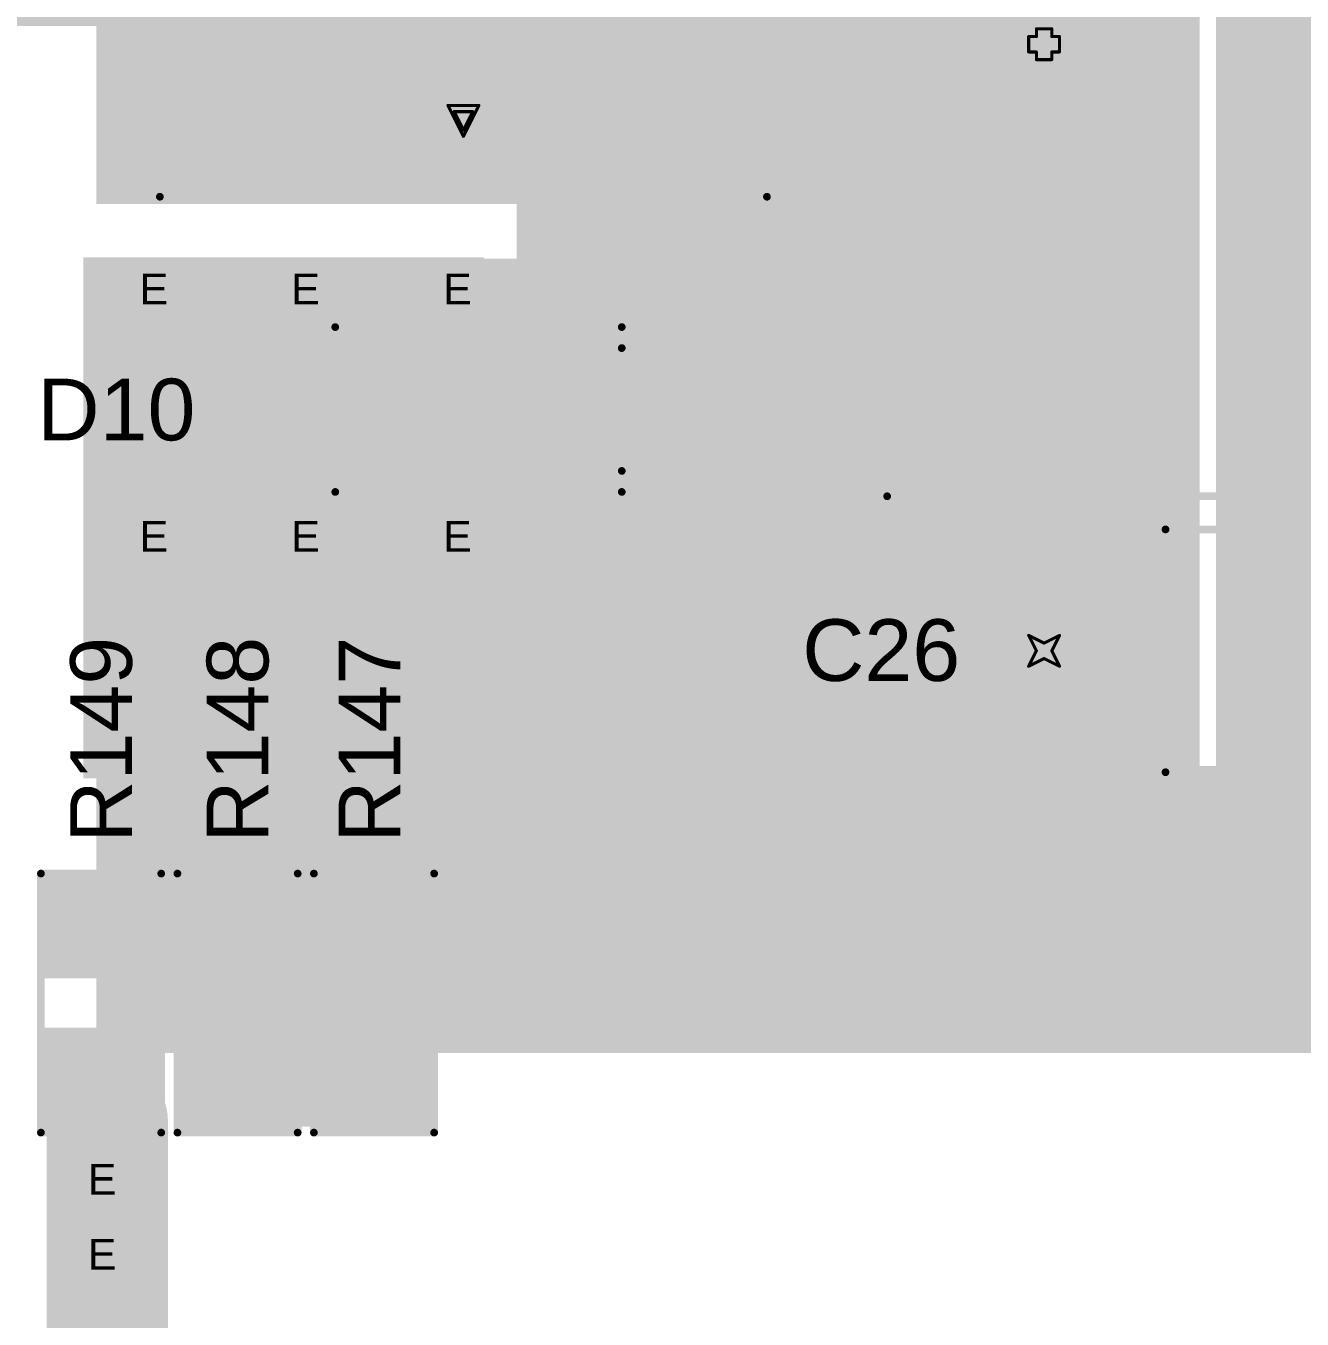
# Model space of a CAD drawing. Header units: inches. Extents: x 68 to 568, y 3 to 460.
# Drawn here: x 334.57 to 355.6, y 194.39 to 215.7 of the extents above; entities that cross this region are included whole.
import ezdxf

# ---------------------------------------------------------------- set-up
doc = ezdxf.new("R2010")
doc.units = ezdxf.units.IN
for name, color, linetype in [('Bottom Layer', 5, 'Continuous'), ('Bottom Solder', 6, 'Continuous'), ('Drill Drawing', 1, 'Continuous'), ('Layer 1', 16, 'Continuous'), ('Layer 2', 76, 'Continuous'), ('Multi-Layer', 9, 'Continuous'), ('Pad Holes', 156, 'Continuous'), ('Top Layer', 1, 'Continuous'), ('Top Overlay', 2, 'Continuous'), ('Top Paste', 8, 'Continuous'), ('Top Solder', 216, 'Continuous'), ('Via Holes', 16, 'Continuous')]:
    doc.layers.add(name, color=color, linetype=linetype)
doc.styles.add('Arial', font='', dxfattribs={"height": 0.2})
doc.styles.get('Arial').set_extended_font_data('Arial')

# ---------------------------------------------------------------- blocks, each defined once
blk = doc.blocks.new('R___1206_26')
at = {"layer": 'Top Layer'}
for points in [[(-2.032, 0.889), (-0.508, 0.889), (-0.508, -0.889), (-2.032, -0.889)], [(0.508, 0.889), (2.032, 0.889), (2.032, -0.889), (0.508, -0.889)]]:
    blk.add_hatch(color=1, dxfattribs=at).paths.add_polyline_path(points)
at = {"layer": 'Top Paste'}
for points in [[(-2.032, 0.889), (-0.508, 0.889), (-0.508, -0.889), (-2.032, -0.889)], [(0.508, 0.889), (2.032, 0.889), (2.032, -0.889), (0.508, -0.889)]]:
    blk.add_hatch(color=8, dxfattribs=at).paths.add_polyline_path(points)
at = {"layer": 'Top Solder'}
for points in [[(-2.1336, 0.9906), (-0.4064, 0.9906), (-0.4064, -0.9906), (-2.1336, -0.9906)], [(0.4064, 0.9906), (2.1336, 0.9906), (2.1336, -0.9906), (0.4064, -0.9906)]]:
    blk.add_hatch(color=216, dxfattribs=at).paths.add_polyline_path(points)
at = {"layer": 'Top Overlay'}
for points in [[(-2.1336, -0.9906, 0.127, 0.127, 0), (-2.1336, 0.9906, 0.127, 0.127, 0)], [(2.1336, 0.9906, 0.127, 0.127, 0), (-2.1336, 0.9906, 0.127, 0.127, 0)], [(2.1336, -0.9906, 0.127, 0.127, 0), (2.1336, 0.9906, 0.127, 0.127, 0)], [(2.1336, -0.9906, 0.127, 0.127, 0), (-2.1336, -0.9906, 0.127, 0.127, 0)]]:
    blk.add_lwpolyline(points, format="xyseb", dxfattribs=at)
for points in [[(-2.16535, 0.9906, 0.0635, 0.0635, 1), (-2.10185, 0.9906, 0.0635, 0.0635, 1)], [(-2.16535, 0.9906, 0.0635, 0.0635, 1), (-2.10185, 0.9906, 0.0635, 0.0635, 1)], [(2.10185, 0.9906, 0.0635, 0.0635, 1), (2.16535, 0.9906, 0.0635, 0.0635, 1)], [(2.10185, 0.9906, 0.0635, 0.0635, 1), (2.16535, 0.9906, 0.0635, 0.0635, 1)], [(-2.16535, -0.9906, 0.0635, 0.0635, 1), (-2.10185, -0.9906, 0.0635, 0.0635, 1)], [(-2.16535, -0.9906, 0.0635, 0.0635, 1), (-2.10185, -0.9906, 0.0635, 0.0635, 1)], [(2.10185, -0.9906, 0.0635, 0.0635, 1), (2.16535, -0.9906, 0.0635, 0.0635, 1)], [(2.10185, -0.9906, 0.0635, 0.0635, 1), (2.16535, -0.9906, 0.0635, 0.0635, 1)]]:
    blk.add_lwpolyline(points, format="xyseb", close=True, dxfattribs=at)
blk = doc.blocks.new('R___1206_27')
at = {"layer": 'Top Layer'}
for points in [[(-2.032, 0.889), (-0.508, 0.889), (-0.508, -0.889), (-2.032, -0.889)], [(0.508, 0.889), (2.032, 0.889), (2.032, -0.889), (0.508, -0.889)]]:
    blk.add_hatch(color=1, dxfattribs=at).paths.add_polyline_path(points)
at = {"layer": 'Top Paste'}
for points in [[(-2.032, 0.889), (-0.508, 0.889), (-0.508, -0.889), (-2.032, -0.889)], [(0.508, 0.889), (2.032, 0.889), (2.032, -0.889), (0.508, -0.889)]]:
    blk.add_hatch(color=8, dxfattribs=at).paths.add_polyline_path(points)
at = {"layer": 'Top Solder'}
for points in [[(-2.1336, 0.9906), (-0.4064, 0.9906), (-0.4064, -0.9906), (-2.1336, -0.9906)], [(0.4064, 0.9906), (2.1336, 0.9906), (2.1336, -0.9906), (0.4064, -0.9906)]]:
    blk.add_hatch(color=216, dxfattribs=at).paths.add_polyline_path(points)
at = {"layer": 'Top Overlay'}
for points in [[(-2.1336, 0.9906, 0.127, 0.127, 0), (-2.1336, -0.9906, 0.127, 0.127, 0)], [(-2.1336, 0.9906, 0.127, 0.127, 0), (2.1336, 0.9906, 0.127, 0.127, 0)], [(2.1336, 0.9906, 0.127, 0.127, 0), (2.1336, -0.9906, 0.127, 0.127, 0)], [(-2.1336, -0.9906, 0.127, 0.127, 0), (2.1336, -0.9906, 0.127, 0.127, 0)]]:
    blk.add_lwpolyline(points, format="xyseb", dxfattribs=at)
for points in [[(-2.16535, 0.9906, 0.0635, 0.0635, 1), (-2.10185, 0.9906, 0.0635, 0.0635, 1)], [(-2.16535, 0.9906, 0.0635, 0.0635, 1), (-2.10185, 0.9906, 0.0635, 0.0635, 1)], [(2.10185, 0.9906, 0.0635, 0.0635, 1), (2.16535, 0.9906, 0.0635, 0.0635, 1)], [(2.10185, 0.9906, 0.0635, 0.0635, 1), (2.16535, 0.9906, 0.0635, 0.0635, 1)], [(-2.16535, -0.9906, 0.0635, 0.0635, 1), (-2.10185, -0.9906, 0.0635, 0.0635, 1)], [(-2.16535, -0.9906, 0.0635, 0.0635, 1), (-2.10185, -0.9906, 0.0635, 0.0635, 1)], [(2.10185, -0.9906, 0.0635, 0.0635, 1), (2.16535, -0.9906, 0.0635, 0.0635, 1)], [(2.10185, -0.9906, 0.0635, 0.0635, 1), (2.16535, -0.9906, 0.0635, 0.0635, 1)]]:
    blk.add_lwpolyline(points, format="xyseb", close=True, dxfattribs=at)
blk = doc.blocks.new('R___1206_28')
at = {"layer": 'Top Layer'}
for points in [[(-2.032, 0.889), (-0.508, 0.889), (-0.508, -0.889), (-2.032, -0.889)], [(0.508, 0.889), (2.032, 0.889), (2.032, -0.889), (0.508, -0.889)]]:
    blk.add_hatch(color=1, dxfattribs=at).paths.add_polyline_path(points)
at = {"layer": 'Top Paste'}
for points in [[(-2.032, 0.889), (-0.508, 0.889), (-0.508, -0.889), (-2.032, -0.889)], [(0.508, 0.889), (2.032, 0.889), (2.032, -0.889), (0.508, -0.889)]]:
    blk.add_hatch(color=8, dxfattribs=at).paths.add_polyline_path(points)
at = {"layer": 'Top Solder'}
for points in [[(-2.1336, 0.9906), (-0.4064, 0.9906), (-0.4064, -0.9906), (-2.1336, -0.9906)], [(0.4064, 0.9906), (2.1336, 0.9906), (2.1336, -0.9906), (0.4064, -0.9906)]]:
    blk.add_hatch(color=216, dxfattribs=at).paths.add_polyline_path(points)
at = {"layer": 'Top Overlay'}
for points in [[(-2.1336, -0.9906, 0.127, 0.127, 0), (-2.1336, 0.9906, 0.127, 0.127, 0)], [(2.1336, 0.9906, 0.127, 0.127, 0), (-2.1336, 0.9906, 0.127, 0.127, 0)], [(2.1336, -0.9906, 0.127, 0.127, 0), (2.1336, 0.9906, 0.127, 0.127, 0)], [(2.1336, -0.9906, 0.127, 0.127, 0), (-2.1336, -0.9906, 0.127, 0.127, 0)]]:
    blk.add_lwpolyline(points, format="xyseb", dxfattribs=at)
for points in [[(-2.16535, 0.9906, 0.0635, 0.0635, 1), (-2.10185, 0.9906, 0.0635, 0.0635, 1)], [(-2.16535, 0.9906, 0.0635, 0.0635, 1), (-2.10185, 0.9906, 0.0635, 0.0635, 1)], [(2.10185, 0.9906, 0.0635, 0.0635, 1), (2.16535, 0.9906, 0.0635, 0.0635, 1)], [(2.10185, 0.9906, 0.0635, 0.0635, 1), (2.16535, 0.9906, 0.0635, 0.0635, 1)], [(-2.16535, -0.9906, 0.0635, 0.0635, 1), (-2.10185, -0.9906, 0.0635, 0.0635, 1)], [(-2.16535, -0.9906, 0.0635, 0.0635, 1), (-2.10185, -0.9906, 0.0635, 0.0635, 1)], [(2.10185, -0.9906, 0.0635, 0.0635, 1), (2.16535, -0.9906, 0.0635, 0.0635, 1)], [(2.10185, -0.9906, 0.0635, 0.0635, 1), (2.16535, -0.9906, 0.0635, 0.0635, 1)]]:
    blk.add_lwpolyline(points, format="xyseb", close=True, dxfattribs=at)
blk = doc.blocks.new('890324024005_452')
at = {"layer": 'Bottom Layer'}
blk.add_hatch(color=5, dxfattribs=at).paths.add_polyline_path([(-7.15, 0.9), (-5.35, 0.9), (-5.35, -0.9), (-7.15, -0.9)])
h = blk.add_hatch(color=5, dxfattribs=at)
edge = h.paths.add_edge_path()
edge.add_arc((6.25, 0), 0.9, 0, 360)
at = {"layer": 'Bottom Solder'}
blk.add_hatch(color=6, dxfattribs=at).paths.add_polyline_path([(-7.252, 1.002), (-5.248, 1.002), (-5.248, -1.002), (-7.252, -1.002)])
h = blk.add_hatch(color=6, dxfattribs=at)
edge = h.paths.add_edge_path()
edge.add_arc((6.25, 0), 1.002, 0, 360)
at = {"layer": 'Layer 1'}
blk.add_hatch(color=16, dxfattribs=at).paths.add_polyline_path([(-7.15, 0.9), (-5.35, 0.9), (-5.35, -0.9), (-7.15, -0.9)])
h = blk.add_hatch(color=16, dxfattribs=at)
edge = h.paths.add_edge_path()
edge.add_arc((6.25, 0), 0.9, 0, 360)
at = {"layer": 'Layer 2'}
blk.add_hatch(color=76, dxfattribs=at).paths.add_polyline_path([(-7.15, 0.9), (-5.35, 0.9), (-5.35, -0.9), (-7.15, -0.9)])
h = blk.add_hatch(color=76, dxfattribs=at)
edge = h.paths.add_edge_path()
edge.add_arc((6.25, 0), 0.9, 0, 360)
at = {"layer": 'Multi-Layer'}
blk.add_hatch(color=9, dxfattribs=at).paths.add_polyline_path([(-7.15, 0.9), (-5.35, 0.9), (-5.35, -0.9), (-7.15, -0.9)])
h = blk.add_hatch(color=9, dxfattribs=at)
edge = h.paths.add_edge_path()
edge.add_arc((6.25, 0), 0.9, 0, 360)
at = {"layer": 'Pad Holes'}
h = blk.add_hatch(color=7, dxfattribs=at)
edge = h.paths.add_edge_path()
edge.add_arc((-6.25, 0), 0.46, 0, 360)
h = blk.add_hatch(color=7, dxfattribs=at)
edge = h.paths.add_edge_path()
edge.add_arc((6.25, 0), 0.46, 0, 360)
at = {"layer": 'Top Layer'}
blk.add_hatch(color=1, dxfattribs=at).paths.add_polyline_path([(-7.15, 0.9), (-5.35, 0.9), (-5.35, -0.9), (-7.15, -0.9)])
h = blk.add_hatch(color=1, dxfattribs=at)
edge = h.paths.add_edge_path()
edge.add_arc((6.25, 0), 0.9, 0, 360)
at = {"layer": 'Top Solder'}
blk.add_hatch(color=216, dxfattribs=at).paths.add_polyline_path([(-7.252, 1.002), (-5.248, 1.002), (-5.248, -1.002), (-7.252, -1.002)])
h = blk.add_hatch(color=216, dxfattribs=at)
edge = h.paths.add_edge_path()
edge.add_arc((6.25, 0), 1.002, 0, 360)
at = {"layer": 'Top Overlay'}
for points in [[(-7.5, -5, 0.127, 0.127, 0), (-7.5, 5, 0.127, 0.127, 0)], [(7.5, 5, 0.127, 0.127, 0), (-7.5, 5, 0.127, 0.127, 0)], [(7.5, -5, 0.127, 0.127, 0), (7.5, 5, 0.127, 0.127, 0)], [(7.5, -5, 0.127, 0.127, 0), (-7.5, -5, 0.127, 0.127, 0)]]:
    blk.add_lwpolyline(points, format="xyseb", dxfattribs=at)
for points in [[(-7.532, 5, 0.0635, 0.0635, 1), (-7.468, 5, 0.0635, 0.0635, 1)], [(-7.532, 5, 0.0635, 0.0635, 1), (-7.468, 5, 0.0635, 0.0635, 1)], [(7.468, 5, 0.0635, 0.0635, 1), (7.532, 5, 0.0635, 0.0635, 1)], [(7.468, 5, 0.0635, 0.0635, 1), (7.532, 5, 0.0635, 0.0635, 1)], [(-7.532, -5, 0.0635, 0.0635, 1), (-7.468, -5, 0.0635, 0.0635, 1)], [(-7.532, -5, 0.0635, 0.0635, 1), (-7.468, -5, 0.0635, 0.0635, 1)], [(7.468, -5, 0.0635, 0.0635, 1), (7.532, -5, 0.0635, 0.0635, 1)], [(7.468, -5, 0.0635, 0.0635, 1), (7.532, -5, 0.0635, 0.0635, 1)]]:
    blk.add_lwpolyline(points, format="xyseb", close=True, dxfattribs=at)
blk = doc.blocks.new('DE1B3RA221KN4AN01F_454')
at = {"layer": 'Bottom Layer'}
blk.add_hatch(color=5, dxfattribs=at).paths.add_polyline_path([(-5.65, 0.65), (-4.35, 0.65), (-4.35, -0.65), (-5.65, -0.65)])
h = blk.add_hatch(color=5, dxfattribs=at)
edge = h.paths.add_edge_path()
edge.add_arc((5, 0), 0.65, 0, 360)
at = {"layer": 'Bottom Solder'}
blk.add_hatch(color=6, dxfattribs=at).paths.add_polyline_path([(-5.752, 0.752), (-4.248, 0.752), (-4.248, -0.752), (-5.752, -0.752)])
h = blk.add_hatch(color=6, dxfattribs=at)
edge = h.paths.add_edge_path()
edge.add_arc((5, 0), 0.752, 0, 360)
at = {"layer": 'Layer 1'}
blk.add_hatch(color=16, dxfattribs=at).paths.add_polyline_path([(-5.65, 0.65), (-4.35, 0.65), (-4.35, -0.65), (-5.65, -0.65)])
h = blk.add_hatch(color=16, dxfattribs=at)
edge = h.paths.add_edge_path()
edge.add_arc((5, 0), 0.65, 0, 360)
at = {"layer": 'Layer 2'}
blk.add_hatch(color=76, dxfattribs=at).paths.add_polyline_path([(-5.65, 0.65), (-4.35, 0.65), (-4.35, -0.65), (-5.65, -0.65)])
h = blk.add_hatch(color=76, dxfattribs=at)
edge = h.paths.add_edge_path()
edge.add_arc((5, 0), 0.65, 0, 360)
at = {"layer": 'Multi-Layer'}
blk.add_hatch(color=9, dxfattribs=at).paths.add_polyline_path([(-5.65, 0.65), (-4.35, 0.65), (-4.35, -0.65), (-5.65, -0.65)])
h = blk.add_hatch(color=9, dxfattribs=at)
edge = h.paths.add_edge_path()
edge.add_arc((5, 0), 0.65, 0, 360)
at = {"layer": 'Pad Holes'}
h = blk.add_hatch(color=7, dxfattribs=at)
edge = h.paths.add_edge_path()
edge.add_arc((-5, 0), 0.4, 0, 360)
h = blk.add_hatch(color=7, dxfattribs=at)
edge = h.paths.add_edge_path()
edge.add_arc((5, 0), 0.4, 0, 360)
at = {"layer": 'Top Layer'}
blk.add_hatch(color=1, dxfattribs=at).paths.add_polyline_path([(-5.65, 0.65), (-4.35, 0.65), (-4.35, -0.65), (-5.65, -0.65)])
h = blk.add_hatch(color=1, dxfattribs=at)
edge = h.paths.add_edge_path()
edge.add_arc((5, 0), 0.65, 0, 360)
at = {"layer": 'Top Solder'}
blk.add_hatch(color=216, dxfattribs=at).paths.add_polyline_path([(-5.752, 0.752), (-4.248, 0.752), (-4.248, -0.752), (-5.752, -0.752)])
h = blk.add_hatch(color=216, dxfattribs=at)
edge = h.paths.add_edge_path()
edge.add_arc((5, 0), 0.752, 0, 360)
at = {"layer": 'Top Overlay'}
for points in [[(3, 2, 0.127, 0.127, 0), (-3, 2, 0.127, 0.127, 0)], [(-3, 2, 0.127, 0.127, 0), (-3, -2, 0.127, 0.127, 0)], [(3, 2, 0.127, 0.127, 0), (3, -2, 0.127, 0.127, 0)], [(3, -2, 0.127, 0.127, 0), (-3, -2, 0.127, 0.127, 0)]]:
    blk.add_lwpolyline(points, format="xyseb", dxfattribs=at)
for points in [[(-3.032, 2, 0.0635, 0.0635, 1), (-2.968, 2, 0.0635, 0.0635, 1)], [(-3.032, 2, 0.0635, 0.0635, 1), (-2.968, 2, 0.0635, 0.0635, 1)], [(2.968, 2, 0.0635, 0.0635, 1), (3.032, 2, 0.0635, 0.0635, 1)], [(2.968, 2, 0.0635, 0.0635, 1), (3.032, 2, 0.0635, 0.0635, 1)], [(-3.032, -2, 0.0635, 0.0635, 1), (-2.968, -2, 0.0635, 0.0635, 1)], [(-3.032, -2, 0.0635, 0.0635, 1), (-2.968, -2, 0.0635, 0.0635, 1)], [(2.968, -2, 0.0635, 0.0635, 1), (3.032, -2, 0.0635, 0.0635, 1)], [(2.968, -2, 0.0635, 0.0635, 1), (3.032, -2, 0.0635, 0.0635, 1)]]:
    blk.add_lwpolyline(points, format="xyseb", close=True, dxfattribs=at)
blk = doc.blocks.new('SMA_458')
at = {"layer": 'Top Layer'}
for points in [[(-3.25, 0.85), (-0.75, 0.85), (-0.75, -0.85), (-3.25, -0.85)], [(0.75, 0.85), (3.25, 0.85), (3.25, -0.85), (0.75, -0.85)]]:
    blk.add_hatch(color=1, dxfattribs=at).paths.add_polyline_path(points)
at = {"layer": 'Top Overlay'}
for points in [[(-4.445, -1.422), (-3.278, -1.422), (-3.278, 1.422), (-4.445, 1.422)], [(-3.3, 0.924), (-2.596, 0.924), (-2.596, 1.422), (-3.3, 1.422)], [(-3.3, -1.422), (-2.596, -1.422), (-2.596, -0.924), (-3.3, -0.924)]]:
    blk.add_hatch(color=2, dxfattribs=at).paths.add_polyline_path(points)
at = {"layer": 'Top Paste'}
for points in [[(-3.25, 0.85), (-0.75, 0.85), (-0.75, -0.85), (-3.25, -0.85)], [(0.75, 0.85), (3.25, 0.85), (3.25, -0.85), (0.75, -0.85)]]:
    blk.add_hatch(color=8, dxfattribs=at).paths.add_polyline_path(points)
at = {"layer": 'Top Solder'}
for points in [[(-3.352, 0.952), (-0.648, 0.952), (-0.648, -0.952), (-3.352, -0.952)], [(0.648, 0.952), (3.352, 0.952), (3.352, -0.952), (0.648, -0.952)]]:
    blk.add_hatch(color=216, dxfattribs=at).paths.add_polyline_path(points)
at = {"layer": 'Top Overlay'}
for points in [[(-2.658, 1.358, 0.127, 0.127, 0), (2.061, 1.358, 0.127, 0.127, 0)], [(2.061, 1.012, 0.127, 0.127, 0), (2.061, 1.358, 0.127, 0.127, 0)], [(2.061, -1.358, 0.127, 0.127, 0), (2.061, -1.012, 0.127, 0.127, 0)], [(-2.658, -1.358, 0.127, 0.127, 0), (2.061, -1.358, 0.127, 0.127, 0)]]:
    blk.add_lwpolyline(points, format="xyseb", dxfattribs=at)
for points in [[(-2.69, 1.358, 0.0635, 0.0635, 1), (-2.626, 1.358, 0.0635, 0.0635, 1)], [(2.029, 1.358, 0.0635, 0.0635, 1), (2.093, 1.358, 0.0635, 0.0635, 1)], [(2.029, 1.358, 0.0635, 0.0635, 1), (2.093, 1.358, 0.0635, 0.0635, 1)], [(2.029, 1.012, 0.0635, 0.0635, 1), (2.093, 1.012, 0.0635, 0.0635, 1)], [(2.029, -1.012, 0.0635, 0.0635, 1), (2.093, -1.012, 0.0635, 0.0635, 1)], [(-2.69, -1.358, 0.0635, 0.0635, 1), (-2.626, -1.358, 0.0635, 0.0635, 1)], [(2.029, -1.358, 0.0635, 0.0635, 1), (2.093, -1.358, 0.0635, 0.0635, 1)], [(2.029, -1.358, 0.0635, 0.0635, 1), (2.093, -1.358, 0.0635, 0.0635, 1)]]:
    blk.add_lwpolyline(points, format="xyseb", close=True, dxfattribs=at)
blk = doc.blocks.new('744824310_463')
at = {"layer": 'Bottom Layer'}
h = blk.add_hatch(color=5, dxfattribs=at)
edge = h.paths.add_edge_path()
edge.add_arc((-5, 6), 1.25, 0, 360)
at = {"layer": 'Bottom Solder'}
h = blk.add_hatch(color=6, dxfattribs=at)
edge = h.paths.add_edge_path()
edge.add_arc((-5, 6), 1.3516, 0, 360)
at = {"layer": 'Layer 1'}
h = blk.add_hatch(color=16, dxfattribs=at)
edge = h.paths.add_edge_path()
edge.add_arc((-5, 6), 1.25, 0, 360)
at = {"layer": 'Layer 2'}
h = blk.add_hatch(color=76, dxfattribs=at)
edge = h.paths.add_edge_path()
edge.add_arc((-5, 6), 1.25, 0, 360)
at = {"layer": 'Multi-Layer'}
h = blk.add_hatch(color=9, dxfattribs=at)
edge = h.paths.add_edge_path()
edge.add_arc((-5, 6), 1.25, 0, 360)
at = {"layer": 'Pad Holes'}
h = blk.add_hatch(color=7, dxfattribs=at)
edge = h.paths.add_edge_path()
edge.add_arc((-5, 6), 0.65, 0, 360)
at = {"layer": 'Top Layer'}
h = blk.add_hatch(color=1, dxfattribs=at)
edge = h.paths.add_edge_path()
edge.add_arc((-5, 6), 1.25, 0, 360)
at = {"layer": 'Top Solder'}
h = blk.add_hatch(color=216, dxfattribs=at)
edge = h.paths.add_edge_path()
edge.add_arc((-5, 6), 1.3516, 0, 360)
at = {"layer": 'Top Overlay'}
for points in [[(-12.446, 8.5852, 0.127, 0.127, 0), (12.4206, 8.5852, 0.127, 0.127, 0)], [(-12.446, 8.5852, 0.127, 0.127, 0), (-12.446, -8.5344, 0.127, 0.127, 0)]]:
    blk.add_lwpolyline(points, format="xyseb", dxfattribs=at)
blk.add_lwpolyline([(-12.47775, 8.5852, 0.0635, 0.0635, 1), (-12.41425, 8.5852, 0.0635, 0.0635, 1)], format="xyseb", close=True, dxfattribs=at)
blk.add_lwpolyline([(-12.47775, 8.5852, 0.0635, 0.0635, 1), (-12.41425, 8.5852, 0.0635, 0.0635, 1)], format="xyseb", close=True, dxfattribs=at)

msp = doc.modelspace()

# ---------------------------------------------------------------- hatches: boundary and pattern name
at = {"layer": 'Bottom Layer'}
for points in [[(359.791, 198.78), (335.737, 198.78), (335.737, 211.861), (343.713, 211.861), (343.713, 203.504), (354.178, 203.504), (354.178, 236.956), (343.713, 236.956), (343.713, 228.853), (335.737, 228.853), (335.737, 241.833), (359.791, 241.833)], [(353.085, 204.291), (345.846, 204.291), (345.846, 212.762), (335.737, 212.762), (335.737, 215.696), (329.463, 215.696), (329.463, 219.963), (353.085, 219.963)]]:
    msp.add_hatch(color=5, dxfattribs=at).paths.add_polyline_path(points)
h = msp.add_hatch(color=5, dxfattribs=at)
edge = h.paths.add_edge_path()
edge.add_arc((336.666, 211.415), 0.3, 0, 360)
h = msp.add_hatch(color=5, dxfattribs=at)
edge = h.paths.add_edge_path()
edge.add_arc((339.166, 211.415), 0.3, 0, 360)
h = msp.add_hatch(color=5, dxfattribs=at)
edge = h.paths.add_edge_path()
edge.add_arc((341.666, 211.415), 0.3, 0, 360)
h = msp.add_hatch(color=5, dxfattribs=at)
edge = h.paths.add_edge_path()
edge.add_arc((336.666, 207.339), 0.3, 0, 360)
h = msp.add_hatch(color=5, dxfattribs=at)
edge = h.paths.add_edge_path()
edge.add_arc((339.166, 207.339), 0.3, 0, 360)
h = msp.add_hatch(color=5, dxfattribs=at)
edge = h.paths.add_edge_path()
edge.add_arc((341.666, 207.339), 0.3, 0, 360)
h = msp.add_hatch(color=5, dxfattribs=at)
edge = h.paths.add_edge_path()
edge.add_arc((335.813, 196.748), 0.3, 0, 360)
h = msp.add_hatch(color=5, dxfattribs=at)
edge = h.paths.add_edge_path()
edge.add_arc((335.813, 195.512), 0.3, 0, 360)
at = {"layer": 'Bottom Solder'}
h = msp.add_hatch(color=6, dxfattribs=at)
edge = h.paths.add_edge_path()
edge.add_arc((336.666, 211.415), 0.402, 0, 360)
h = msp.add_hatch(color=6, dxfattribs=at)
edge = h.paths.add_edge_path()
edge.add_arc((339.166, 211.415), 0.402, 0, 360)
h = msp.add_hatch(color=6, dxfattribs=at)
edge = h.paths.add_edge_path()
edge.add_arc((341.666, 211.415), 0.402, 0, 360)
h = msp.add_hatch(color=6, dxfattribs=at)
edge = h.paths.add_edge_path()
edge.add_arc((336.666, 207.339), 0.402, 0, 360)
h = msp.add_hatch(color=6, dxfattribs=at)
edge = h.paths.add_edge_path()
edge.add_arc((339.166, 207.339), 0.402, 0, 360)
h = msp.add_hatch(color=6, dxfattribs=at)
edge = h.paths.add_edge_path()
edge.add_arc((341.666, 207.339), 0.402, 0, 360)
h = msp.add_hatch(color=6, dxfattribs=at)
edge = h.paths.add_edge_path()
edge.add_arc((335.813, 196.748), 0.402, 0, 360)
h = msp.add_hatch(color=6, dxfattribs=at)
edge = h.paths.add_edge_path()
edge.add_arc((335.813, 195.512), 0.402, 0, 360)
at = {"layer": 'Layer 1'}
h = msp.add_hatch(color=16, dxfattribs=at)
edge = h.paths.add_edge_path()
edge.add_arc((336.666, 211.415), 0.3, 0, 360)
h = msp.add_hatch(color=16, dxfattribs=at)
edge = h.paths.add_edge_path()
edge.add_arc((339.166, 211.415), 0.3, 0, 360)
h = msp.add_hatch(color=16, dxfattribs=at)
edge = h.paths.add_edge_path()
edge.add_arc((341.666, 211.415), 0.3, 0, 360)
h = msp.add_hatch(color=16, dxfattribs=at)
edge = h.paths.add_edge_path()
edge.add_arc((336.666, 207.339), 0.3, 0, 360)
h = msp.add_hatch(color=16, dxfattribs=at)
edge = h.paths.add_edge_path()
edge.add_arc((339.166, 207.339), 0.3, 0, 360)
h = msp.add_hatch(color=16, dxfattribs=at)
edge = h.paths.add_edge_path()
edge.add_arc((341.666, 207.339), 0.3, 0, 360)
h = msp.add_hatch(color=16, dxfattribs=at)
edge = h.paths.add_edge_path()
edge.add_arc((335.813, 196.748), 0.3, 0, 360)
h = msp.add_hatch(color=16, dxfattribs=at)
edge = h.paths.add_edge_path()
edge.add_arc((335.813, 195.512), 0.3, 0, 360)
at = {"layer": 'Layer 2'}
h = msp.add_hatch(color=76, dxfattribs=at)
edge = h.paths.add_edge_path()
edge.add_arc((336.666, 211.415), 0.3, 0, 360)
h = msp.add_hatch(color=76, dxfattribs=at)
edge = h.paths.add_edge_path()
edge.add_arc((339.166, 211.415), 0.3, 0, 360)
h = msp.add_hatch(color=76, dxfattribs=at)
edge = h.paths.add_edge_path()
edge.add_arc((341.666, 211.415), 0.3, 0, 360)
h = msp.add_hatch(color=76, dxfattribs=at)
edge = h.paths.add_edge_path()
edge.add_arc((336.666, 207.339), 0.3, 0, 360)
h = msp.add_hatch(color=76, dxfattribs=at)
edge = h.paths.add_edge_path()
edge.add_arc((339.166, 207.339), 0.3, 0, 360)
h = msp.add_hatch(color=76, dxfattribs=at)
edge = h.paths.add_edge_path()
edge.add_arc((341.666, 207.339), 0.3, 0, 360)
h = msp.add_hatch(color=76, dxfattribs=at)
edge = h.paths.add_edge_path()
edge.add_arc((335.813, 196.748), 0.3, 0, 360)
h = msp.add_hatch(color=76, dxfattribs=at)
edge = h.paths.add_edge_path()
edge.add_arc((335.813, 195.512), 0.3, 0, 360)
at = {"layer": 'Top Layer'}
for points in [[(336.84, 212.927), (353.909, 212.927), (353.909, 219.988), (336.84, 219.988)], [(342.657, 203.3), (353.909, 203.3), (353.909, 219.988), (342.657, 219.988)], [(335.519, 203.3), (342.123, 203.3), (342.123, 211.885), (335.519, 211.885)], [(339.507, 200.107), (341.285, 200.107), (341.285, 204.749), (339.507, 204.749)], [(335.011, 200.107), (339.037, 200.107), (339.037, 201.631), (335.011, 201.631)], [(334.924, 194.788), (336.702, 194.788), (336.702, 199.092), (334.924, 199.092)], [(337.259, 197.567), (341.285, 197.567), (341.285, 199.091), (337.259, 199.091)]]:
    msp.add_hatch(color=1, dxfattribs=at).paths.add_polyline_path(points)
h = msp.add_hatch(color=1, dxfattribs=at)
edge = h.paths.add_edge_path()
edge.add_arc((336.666, 211.415), 0.3, 0, 360)
h = msp.add_hatch(color=1, dxfattribs=at)
edge = h.paths.add_edge_path()
edge.add_arc((339.166, 211.415), 0.3, 0, 360)
h = msp.add_hatch(color=1, dxfattribs=at)
edge = h.paths.add_edge_path()
edge.add_arc((341.666, 211.415), 0.3, 0, 360)
h = msp.add_hatch(color=1, dxfattribs=at)
edge = h.paths.add_edge_path()
edge.add_arc((336.666, 207.339), 0.3, 0, 360)
h = msp.add_hatch(color=1, dxfattribs=at)
edge = h.paths.add_edge_path()
edge.add_arc((339.166, 207.339), 0.3, 0, 360)
h = msp.add_hatch(color=1, dxfattribs=at)
edge = h.paths.add_edge_path()
edge.add_arc((341.666, 207.339), 0.3, 0, 360)
h = msp.add_hatch(color=1, dxfattribs=at)
edge = h.paths.add_edge_path()
edge.add_arc((335.813, 196.748), 0.3, 0, 360)
h = msp.add_hatch(color=1, dxfattribs=at)
edge = h.paths.add_edge_path()
edge.add_arc((335.813, 195.512), 0.3, 0, 360)
at = {"layer": 'Top Solder'}
h = msp.add_hatch(color=216, dxfattribs=at)
edge = h.paths.add_edge_path()
edge.add_arc((336.666, 211.415), 0.402, 0, 360)
h = msp.add_hatch(color=216, dxfattribs=at)
edge = h.paths.add_edge_path()
edge.add_arc((339.166, 211.415), 0.402, 0, 360)
h = msp.add_hatch(color=216, dxfattribs=at)
edge = h.paths.add_edge_path()
edge.add_arc((341.666, 211.415), 0.402, 0, 360)
h = msp.add_hatch(color=216, dxfattribs=at)
edge = h.paths.add_edge_path()
edge.add_arc((336.666, 207.339), 0.402, 0, 360)
h = msp.add_hatch(color=216, dxfattribs=at)
edge = h.paths.add_edge_path()
edge.add_arc((339.166, 207.339), 0.402, 0, 360)
h = msp.add_hatch(color=216, dxfattribs=at)
edge = h.paths.add_edge_path()
edge.add_arc((341.666, 207.339), 0.402, 0, 360)
h = msp.add_hatch(color=216, dxfattribs=at)
edge = h.paths.add_edge_path()
edge.add_arc((335.813, 196.748), 0.402, 0, 360)
h = msp.add_hatch(color=216, dxfattribs=at)
edge = h.paths.add_edge_path()
edge.add_arc((335.813, 195.512), 0.402, 0, 360)
at = {"layer": 'Via Holes'}
h = msp.add_hatch(color=7, dxfattribs=at)
edge = h.paths.add_edge_path()
edge.add_arc((336.666, 211.415), 0.15, 0, 360)
h = msp.add_hatch(color=7, dxfattribs=at)
edge = h.paths.add_edge_path()
edge.add_arc((339.166, 211.415), 0.15, 0, 360)
h = msp.add_hatch(color=7, dxfattribs=at)
edge = h.paths.add_edge_path()
edge.add_arc((341.666, 211.415), 0.15, 0, 360)
h = msp.add_hatch(color=7, dxfattribs=at)
edge = h.paths.add_edge_path()
edge.add_arc((336.666, 207.339), 0.15, 0, 360)
h = msp.add_hatch(color=7, dxfattribs=at)
edge = h.paths.add_edge_path()
edge.add_arc((339.166, 207.339), 0.15, 0, 360)
h = msp.add_hatch(color=7, dxfattribs=at)
edge = h.paths.add_edge_path()
edge.add_arc((341.666, 207.339), 0.15, 0, 360)
h = msp.add_hatch(color=7, dxfattribs=at)
edge = h.paths.add_edge_path()
edge.add_arc((335.813, 196.748), 0.15, 0, 360)
h = msp.add_hatch(color=7, dxfattribs=at)
edge = h.paths.add_edge_path()
edge.add_arc((335.813, 195.512), 0.15, 0, 360)

# ---------------------------------------------------------------- linework, layer by layer
at = {"layer": 'Drill Drawing'}
for points in [[(351.22, 215.522, 0.0508, 0.0508, 0), (351.22, 215.649, 0.0508, 0.0508, 0)], [(351.22, 215.649, 0.0508, 0.0508, 0), (351.474, 215.649, 0.0508, 0.0508, 0)], [(351.474, 215.522, 0.0508, 0.0508, 0), (351.474, 215.649, 0.0508, 0.0508, 0)], [(351.093, 215.268, 0.0508, 0.0508, 0), (351.093, 215.522, 0.0508, 0.0508, 0)], [(351.093, 215.522, 0.0508, 0.0508, 0), (351.22, 215.522, 0.0508, 0.0508, 0)], [(351.474, 215.522, 0.0508, 0.0508, 0), (351.601, 215.522, 0.0508, 0.0508, 0)], [(351.601, 215.268, 0.0508, 0.0508, 0), (351.601, 215.522, 0.0508, 0.0508, 0)], [(351.093, 215.268, 0.0508, 0.0508, 0), (351.22, 215.268, 0.0508, 0.0508, 0)], [(351.22, 215.141, 0.0508, 0.0508, 0), (351.22, 215.268, 0.0508, 0.0508, 0)], [(351.474, 215.268, 0.0508, 0.0508, 0), (351.601, 215.268, 0.0508, 0.0508, 0)], [(351.474, 215.141, 0.0508, 0.0508, 0), (351.474, 215.268, 0.0508, 0.0508, 0)], [(351.22, 215.141, 0.0508, 0.0508, 0), (351.474, 215.141, 0.0508, 0.0508, 0)], [(341.528, 214.387, 0.0508, 0.0508, 0), (342.036, 214.387, 0.0508, 0.0508, 0)], [(341.528, 214.387, 0.0508, 0.0508, 0), (341.782, 213.879, 0.0508, 0.0508, 0)], [(341.782, 213.879, 0.0508, 0.0508, 0), (342.036, 214.387, 0.0508, 0.0508, 0)], [(341.63, 214.285, 0.0508, 0.0508, 0), (341.935, 214.285, 0.0508, 0.0508, 0)], [(341.63, 214.285, 0.0508, 0.0508, 0), (341.782, 213.98, 0.0508, 0.0508, 0)], [(341.782, 213.98, 0.0508, 0.0508, 0), (341.935, 214.285, 0.0508, 0.0508, 0)], [(351.093, 205.657, 0.0508, 0.0508, 0), (351.347, 205.53, 0.0508, 0.0508, 0)], [(351.093, 205.657, 0.0508, 0.0508, 0), (351.22, 205.403, 0.0508, 0.0508, 0)], [(351.347, 205.53, 0.0508, 0.0508, 0), (351.601, 205.657, 0.0508, 0.0508, 0)], [(351.474, 205.403, 0.0508, 0.0508, 0), (351.601, 205.657, 0.0508, 0.0508, 0)], [(351.093, 205.149, 0.0508, 0.0508, 0), (351.22, 205.403, 0.0508, 0.0508, 0)], [(351.474, 205.403, 0.0508, 0.0508, 0), (351.601, 205.149, 0.0508, 0.0508, 0)], [(351.093, 205.149, 0.0508, 0.0508, 0), (351.347, 205.276, 0.0508, 0.0508, 0)], [(351.347, 205.276, 0.0508, 0.0508, 0), (351.601, 205.149, 0.0508, 0.0508, 0)]]:
    msp.add_lwpolyline(points, format="xyseb", dxfattribs=at)
for points in [[(351.207, 215.649, 0.0254, 0.0254, 1), (351.232, 215.649, 0.0254, 0.0254, 1)], [(351.207, 215.649, 0.0254, 0.0254, 1), (351.232, 215.649, 0.0254, 0.0254, 1)], [(351.461, 215.649, 0.0254, 0.0254, 1), (351.486, 215.649, 0.0254, 0.0254, 1)], [(351.461, 215.649, 0.0254, 0.0254, 1), (351.486, 215.649, 0.0254, 0.0254, 1)], [(351.08, 215.522, 0.0254, 0.0254, 1), (351.105, 215.522, 0.0254, 0.0254, 1)], [(351.08, 215.522, 0.0254, 0.0254, 1), (351.105, 215.522, 0.0254, 0.0254, 1)], [(351.207, 215.522, 0.0254, 0.0254, 1), (351.232, 215.522, 0.0254, 0.0254, 1)], [(351.207, 215.522, 0.0254, 0.0254, 1), (351.232, 215.522, 0.0254, 0.0254, 1)], [(351.461, 215.522, 0.0254, 0.0254, 1), (351.486, 215.522, 0.0254, 0.0254, 1)], [(351.461, 215.522, 0.0254, 0.0254, 1), (351.486, 215.522, 0.0254, 0.0254, 1)], [(351.588, 215.522, 0.0254, 0.0254, 1), (351.613, 215.522, 0.0254, 0.0254, 1)], [(351.588, 215.522, 0.0254, 0.0254, 1), (351.613, 215.522, 0.0254, 0.0254, 1)], [(351.08, 215.268, 0.0254, 0.0254, 1), (351.105, 215.268, 0.0254, 0.0254, 1)], [(351.08, 215.268, 0.0254, 0.0254, 1), (351.105, 215.268, 0.0254, 0.0254, 1)], [(351.207, 215.268, 0.0254, 0.0254, 1), (351.232, 215.268, 0.0254, 0.0254, 1)], [(351.207, 215.268, 0.0254, 0.0254, 1), (351.232, 215.268, 0.0254, 0.0254, 1)], [(351.461, 215.268, 0.0254, 0.0254, 1), (351.486, 215.268, 0.0254, 0.0254, 1)], [(351.461, 215.268, 0.0254, 0.0254, 1), (351.486, 215.268, 0.0254, 0.0254, 1)], [(351.588, 215.268, 0.0254, 0.0254, 1), (351.613, 215.268, 0.0254, 0.0254, 1)], [(351.588, 215.268, 0.0254, 0.0254, 1), (351.613, 215.268, 0.0254, 0.0254, 1)], [(351.207, 215.141, 0.0254, 0.0254, 1), (351.232, 215.141, 0.0254, 0.0254, 1)], [(351.207, 215.141, 0.0254, 0.0254, 1), (351.232, 215.141, 0.0254, 0.0254, 1)], [(351.461, 215.141, 0.0254, 0.0254, 1), (351.486, 215.141, 0.0254, 0.0254, 1)], [(351.461, 215.141, 0.0254, 0.0254, 1), (351.486, 215.141, 0.0254, 0.0254, 1)], [(341.515, 214.387, 0.0254, 0.0254, 1), (341.541, 214.387, 0.0254, 0.0254, 1)], [(341.515, 214.387, 0.0254, 0.0254, 1), (341.541, 214.387, 0.0254, 0.0254, 1)], [(342.023, 214.387, 0.0254, 0.0254, 1), (342.049, 214.387, 0.0254, 0.0254, 1)], [(342.023, 214.387, 0.0254, 0.0254, 1), (342.049, 214.387, 0.0254, 0.0254, 1)], [(341.617, 214.285, 0.0254, 0.0254, 1), (341.642, 214.285, 0.0254, 0.0254, 1)], [(341.617, 214.285, 0.0254, 0.0254, 1), (341.642, 214.285, 0.0254, 0.0254, 1)], [(341.922, 214.285, 0.0254, 0.0254, 1), (341.947, 214.285, 0.0254, 0.0254, 1)], [(341.922, 214.285, 0.0254, 0.0254, 1), (341.947, 214.285, 0.0254, 0.0254, 1)], [(341.769, 213.98, 0.0254, 0.0254, 1), (341.795, 213.98, 0.0254, 0.0254, 1)], [(341.769, 213.98, 0.0254, 0.0254, 1), (341.795, 213.98, 0.0254, 0.0254, 1)], [(341.769, 213.879, 0.0254, 0.0254, 1), (341.795, 213.879, 0.0254, 0.0254, 1)], [(341.769, 213.879, 0.0254, 0.0254, 1), (341.795, 213.879, 0.0254, 0.0254, 1)], [(351.08, 205.657, 0.0254, 0.0254, 1), (351.105, 205.657, 0.0254, 0.0254, 1)], [(351.08, 205.657, 0.0254, 0.0254, 1), (351.105, 205.657, 0.0254, 0.0254, 1)], [(351.588, 205.657, 0.0254, 0.0254, 1), (351.613, 205.657, 0.0254, 0.0254, 1)], [(351.588, 205.657, 0.0254, 0.0254, 1), (351.613, 205.657, 0.0254, 0.0254, 1)], [(351.207, 205.403, 0.0254, 0.0254, 1), (351.232, 205.403, 0.0254, 0.0254, 1)], [(351.207, 205.403, 0.0254, 0.0254, 1), (351.232, 205.403, 0.0254, 0.0254, 1)], [(351.334, 205.53, 0.0254, 0.0254, 1), (351.359, 205.53, 0.0254, 0.0254, 1)], [(351.334, 205.53, 0.0254, 0.0254, 1), (351.359, 205.53, 0.0254, 0.0254, 1)], [(351.461, 205.403, 0.0254, 0.0254, 1), (351.486, 205.403, 0.0254, 0.0254, 1)], [(351.461, 205.403, 0.0254, 0.0254, 1), (351.486, 205.403, 0.0254, 0.0254, 1)], [(351.08, 205.149, 0.0254, 0.0254, 1), (351.105, 205.149, 0.0254, 0.0254, 1)], [(351.08, 205.149, 0.0254, 0.0254, 1), (351.105, 205.149, 0.0254, 0.0254, 1)], [(351.334, 205.276, 0.0254, 0.0254, 1), (351.359, 205.276, 0.0254, 0.0254, 1)], [(351.334, 205.276, 0.0254, 0.0254, 1), (351.359, 205.276, 0.0254, 0.0254, 1)], [(351.588, 205.149, 0.0254, 0.0254, 1), (351.613, 205.149, 0.0254, 0.0254, 1)], [(351.588, 205.149, 0.0254, 0.0254, 1), (351.613, 205.149, 0.0254, 0.0254, 1)]]:
    msp.add_lwpolyline(points, format="xyseb", close=True, dxfattribs=at)
at = {"layer": 'Layer 2'}
for points in [[(335.915, 196.415, 2, 2, 0), (335.915, 197.651, 2, 2, 0)], [(335.915, 182.931, 2, 2, 0), (335.915, 196.415, 2, 2, 0)]]:
    msp.add_lwpolyline(points, format="xyseb", dxfattribs=at)
for points in [[(335.415, 197.651, 1, 1, 1), (336.415, 197.651, 1, 1, 1)], [(335.415, 196.415, 1, 1, 1), (336.415, 196.415, 1, 1, 1)], [(335.415, 196.415, 1, 1, 1), (336.415, 196.415, 1, 1, 1)]]:
    msp.add_lwpolyline(points, format="xyseb", close=True, dxfattribs=at)

# ---------------------------------------------------------------- block references
for name, p, rotation in [('744824310_463', (357.347, 220.395), 90), ('890324024005_452', (341.782, 220.383), 270), ('DE1B3RA221KN4AN01F_454', (356.347, 205.403), 180), ('R___1206_28', (335.813, 199.6), 270), ('R___1206_27', (338.061, 199.6), 90), ('R___1206_26', (340.309, 199.6), 270)]:
    msp.add_blockref(name, p, dxfattribs=dict(rotation=rotation))
msp.add_blockref('SMA_458', (342.329, 209.378))

# ---------------------------------------------------------------- texts
at = {"layer": 'Drill Drawing', "style": 'Arial'}
for p in [(336.446, 211.11), (338.946, 211.11), (341.446, 211.11), (336.446, 207.034), (338.946, 207.034), (341.446, 207.034), (335.593, 196.444), (335.593, 195.208)]:
    msp.add_text('E', height=0.508, dxfattribs=at).set_placement(p)
at = {"layer": 'Top Overlay', "style": 'Arial'}
for s, p in [('D10', (334.764, 208.87)), ('C26', (347.362, 204.907))]:
    msp.add_text(s, height=1.016, dxfattribs=at).set_placement(p)
for s, p in [('R149', (336.321, 202.242)), ('R148', (338.569, 202.242)), ('R147', (340.741, 202.242))]:
    msp.add_text(s, height=1.016, rotation=90, dxfattribs=at).set_placement(p)

doc.saveas('drawing.dxf')
